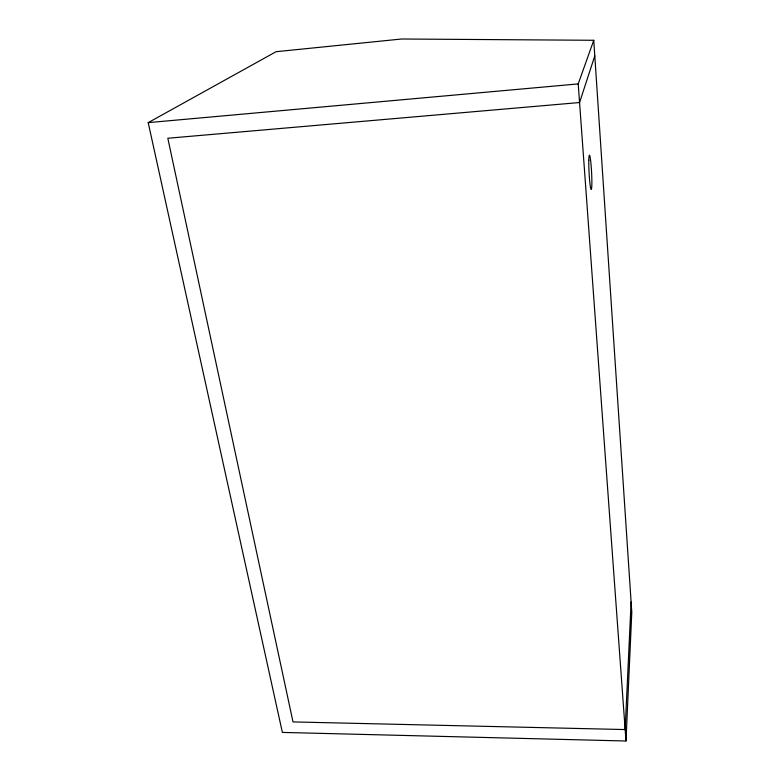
<?xml version="1.0" encoding="UTF-8"?>
<svg xmlns="http://www.w3.org/2000/svg" width="780" height="780" viewBox="0 0 780 780"><rect width="100%" height="100%" fill="white"/><g stroke="black" fill="none" stroke-linecap="round" stroke-linejoin="round"><path stroke-width="1.17" d="M625.989 741L631.79 612.329L593.755 40.287L401.69 39L276.11 51.695L148.21 122.635L282.37 732.41L625.989 741L578.214 83.909L593.755 40.287M631.108 601.984L625.15 729.563L293.007 721.919L167.817 138.255L579.569 102.531L594.789 55.897M148.21 122.635L578.214 83.909M588.803 160.27A17.18 1.258 87 0 0 590.86 188.897A17.18 1.258 87 0 0 591.298 167.69A17.18 1.258 87 0 0 588.803 160.27"/></g></svg>
